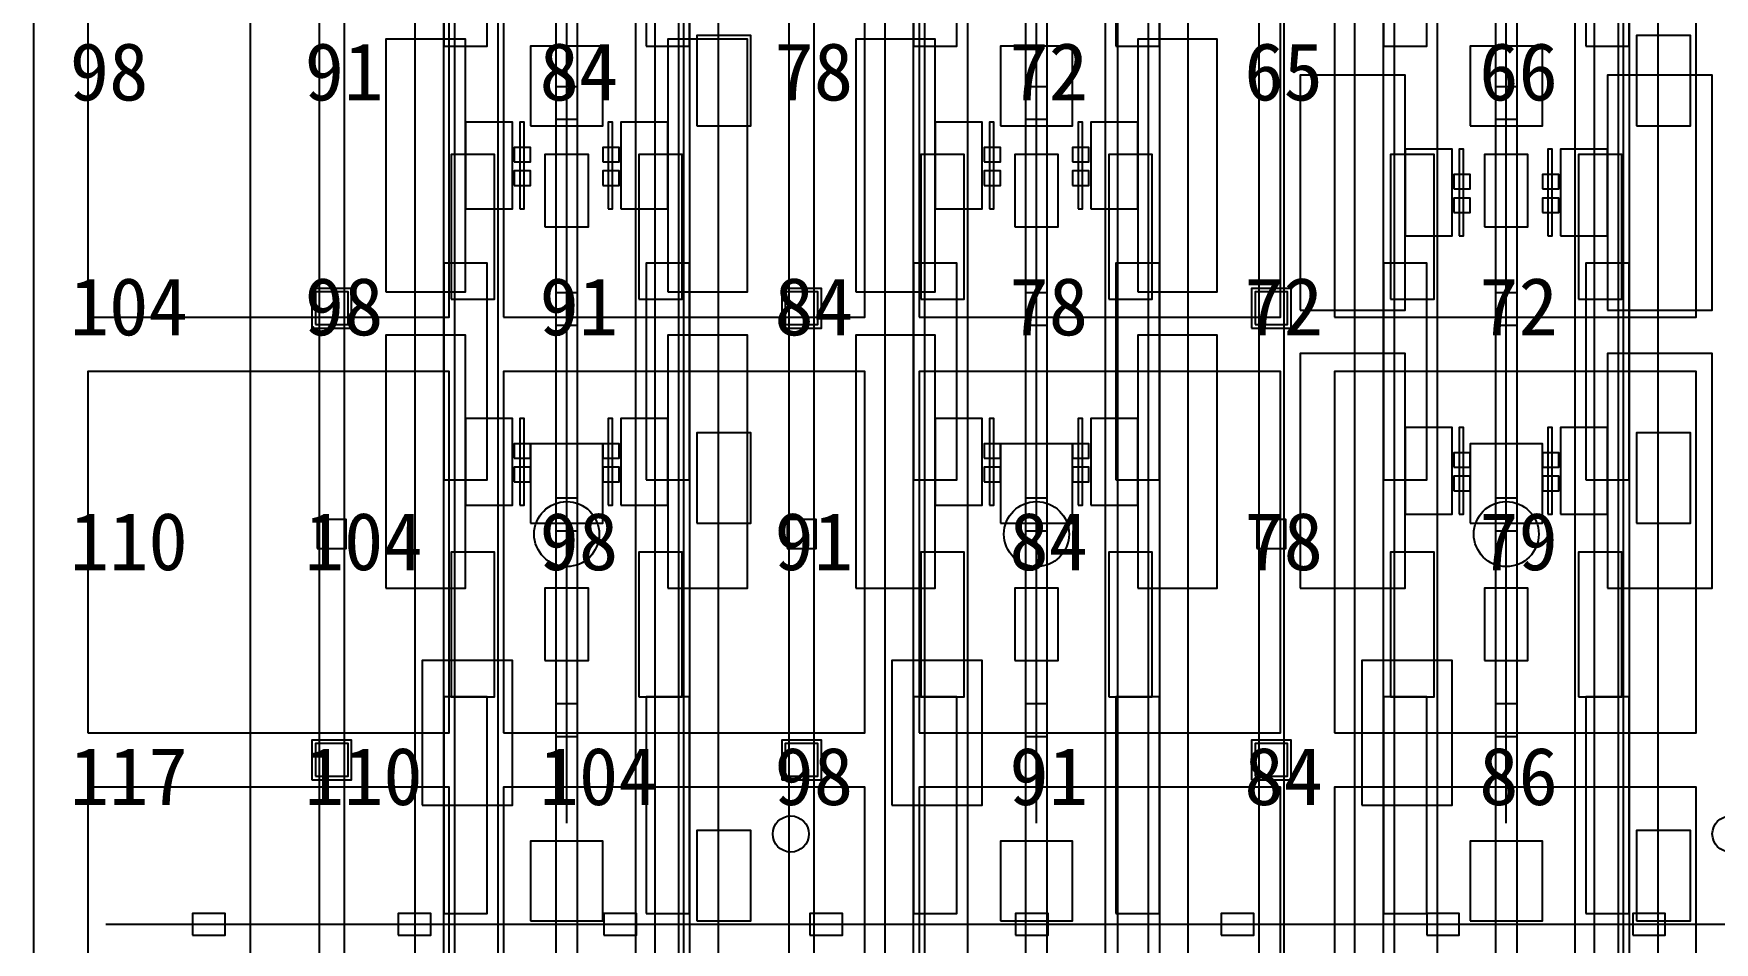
# Model space of a CAD drawing. Header units: metres. Extents: x -1640 to 1560, y -268 to 2338.
# Drawn here: x -472 to -425.49, y 2042.2 to 2067.35 of the extents above; entities that cross this region are included whole.
import ezdxf

# ---------------------------------------------------------------- set-up
doc = ezdxf.new("R2010")
doc.units = ezdxf.units.M
for name, color, linetype in [('1F_CHL', 4, 'Continuous'), ('1F_PUMP', 2, 'Continuous'), ('1F_SCR', 3, 'Continuous'), ('1F_STRUCT_COLUMN', 8, 'Continuous'), ('1F_ZONE', 3, 'Continuous'), ('2F_CSF_LATERAL_RACK_CONCEPT', 9, 'Continuous'), ('2F_RFG', 5, 'Continuous'), ('2F_STRUCT_COLUMN', 8, 'Continuous'), ('2F_VMB', 6, 'Continuous'), ('2F_ZONE', 3, 'Continuous'), ('3F_CLEANROOM_OVERHEAD_PIPE_DUCT_CONCEPT', 9, 'Continuous'), ('3F_CVD', 3, 'Continuous'), ('3F_DIFF', 4, 'Continuous'), ('3F_EHS_EGRESS_DIST_M', 2, 'Continuous'), ('3F_EHS_EXTINGUISHER_HYDRANT_CABINET_CONCEPT', 1, 'Continuous'), ('3F_EHS_GAS_DETECTOR', 6, 'Continuous'), ('3F_FOUP', 5, 'Continuous'), ('3F_OHT', 9, 'Continuous'), ('3F_OHTV', 1, 'Continuous'), ('3F_STK', 3, 'Continuous'), ('3F_STRUCT_COLUMN', 8, 'Continuous'), ('3F_TBAR', 6, 'Continuous'), ('3F_ZONE', 3, 'Continuous'), ('4F_FFU', 1, 'Continuous'), ('4F_STRUCT_PLENUM_TRUSS_CONCEPT', 9, 'Continuous'), ('4F_ZONE', 3, 'Continuous'), ('5F_CHL', 4, 'Continuous'), ('5F_PUMP', 2, 'Continuous'), ('5F_SCR', 3, 'Continuous'), ('5F_STRUCT_COLUMN', 8, 'Continuous'), ('5F_ZONE', 3, 'Continuous'), ('6F_CSF_LATERAL_RACK_CONCEPT', 9, 'Continuous'), ('6F_RFG', 5, 'Continuous'), ('6F_STRUCT_COLUMN', 8, 'Continuous'), ('6F_VMB', 6, 'Continuous'), ('6F_ZONE', 3, 'Continuous'), ('7F_CLEANROOM_OVERHEAD_PIPE_DUCT_CONCEPT', 9, 'Continuous'), ('7F_CVD', 3, 'Continuous'), ('7F_DIFF', 4, 'Continuous'), ('7F_EHS_EGRESS_DIST_M', 2, 'Continuous'), ('7F_EHS_EXTINGUISHER_HYDRANT_CABINET_CONCEPT', 1, 'Continuous'), ('7F_EHS_GAS_DETECTOR', 6, 'Continuous'), ('7F_FOUP', 5, 'Continuous'), ('7F_OHT', 9, 'Continuous'), ('7F_OHTV', 1, 'Continuous'), ('7F_STK', 3, 'Continuous'), ('7F_STRUCT_COLUMN', 8, 'Continuous'), ('7F_TBAR', 6, 'Continuous'), ('7F_ZONE', 3, 'Continuous'), ('8F_FFU', 1, 'Continuous'), ('8F_STRUCT_PLENUM_TRUSS_CONCEPT', 9, 'Continuous'), ('8F_ZONE', 3, 'Continuous'), ('EHS_TREATED_EXHAUST', 30, 'Continuous'), ('UTIL_ELEC.LV_CONCEPT', 2, 'Continuous'), ('UTIL_GAS.SPEC_CONCEPT', 3, 'Continuous'), ('UTIL_PCW.R_CONCEPT', 1, 'Continuous'), ('UTIL_PCW.S_CONCEPT', 6, 'Continuous')]:
    doc.layers.add(name, color=color, linetype=linetype)

msp = doc.modelspace()

# ---------------------------------------------------------------- linework, layer by layer
at = {"layer": '1F_CHL'}
for points in [[(-453.65, 2064.8), (-452.15, 2064.8), (-452.15, 2067.3), (-453.65, 2067.3)], [(-427.65, 2064.8), (-426.15, 2064.8), (-426.15, 2067.3), (-427.65, 2067.3)], [(-453.65, 2053.8), (-452.15, 2053.8), (-452.15, 2056.3), (-453.65, 2056.3)], [(-427.65, 2053.8), (-426.15, 2053.8), (-426.15, 2056.3), (-427.65, 2056.3)], [(-453.65, 2042.8), (-452.15, 2042.8), (-452.15, 2045.3), (-453.65, 2045.3)], [(-427.65, 2042.8), (-426.15, 2042.8), (-426.15, 2045.3), (-427.65, 2045.3)]]:
    msp.add_lwpolyline(points, close=True, dxfattribs=at)
at = {"layer": '1F_PUMP'}
for points in [[(-460.45, 2060), (-459.25, 2060), (-459.25, 2064), (-460.45, 2064)], [(-455.25, 2060), (-454.05, 2060), (-454.05, 2064), (-455.25, 2064)], [(-447.45, 2060), (-446.25, 2060), (-446.25, 2064), (-447.45, 2064)], [(-442.25, 2060), (-441.05, 2060), (-441.05, 2064), (-442.25, 2064)], [(-434.45, 2060), (-433.25, 2060), (-433.25, 2064), (-434.45, 2064)], [(-429.25, 2060), (-428.05, 2060), (-428.05, 2064), (-429.25, 2064)], [(-460.45, 2049), (-459.25, 2049), (-459.25, 2053), (-460.45, 2053)], [(-455.25, 2049), (-454.05, 2049), (-454.05, 2053), (-455.25, 2053)], [(-447.45, 2049), (-446.25, 2049), (-446.25, 2053), (-447.45, 2053)], [(-442.25, 2049), (-441.05, 2049), (-441.05, 2053), (-442.25, 2053)], [(-434.45, 2049), (-433.25, 2049), (-433.25, 2053), (-434.45, 2053)], [(-429.25, 2049), (-428.05, 2049), (-428.05, 2053), (-429.25, 2053)]]:
    msp.add_lwpolyline(points, close=True, dxfattribs=at)
at = {"layer": '1F_SCR'}
for points in [[(-458.25, 2064.8), (-456.25, 2064.8), (-456.25, 2067), (-458.25, 2067)], [(-445.25, 2064.8), (-443.25, 2064.8), (-443.25, 2067), (-445.25, 2067)], [(-432.25, 2064.8), (-430.25, 2064.8), (-430.25, 2067), (-432.25, 2067)], [(-458.25, 2053.8), (-456.25, 2053.8), (-456.25, 2056), (-458.25, 2056)], [(-445.25, 2053.8), (-443.25, 2053.8), (-443.25, 2056), (-445.25, 2056)], [(-432.25, 2053.8), (-430.25, 2053.8), (-430.25, 2056), (-432.25, 2056)], [(-458.25, 2042.8), (-456.25, 2042.8), (-456.25, 2045), (-458.25, 2045)], [(-445.25, 2042.8), (-443.25, 2042.8), (-443.25, 2045), (-445.25, 2045)], [(-432.25, 2042.8), (-430.25, 2042.8), (-430.25, 2045), (-432.25, 2045)]]:
    msp.add_lwpolyline(points, close=True, dxfattribs=at)
at = {"layer": '1F_STRUCT_COLUMN'}
for points in [[(-464.3, 2059.2), (-463.2, 2059.2), (-463.2, 2060.3), (-464.3, 2060.3)], [(-451.3, 2059.2), (-450.2, 2059.2), (-450.2, 2060.3), (-451.3, 2060.3)], [(-438.3, 2059.2), (-437.2, 2059.2), (-437.2, 2060.3), (-438.3, 2060.3)], [(-464.3, 2046.7), (-463.2, 2046.7), (-463.2, 2047.8), (-464.3, 2047.8)], [(-451.3, 2046.7), (-450.2, 2046.7), (-450.2, 2047.8), (-451.3, 2047.8)], [(-438.3, 2046.7), (-437.2, 2046.7), (-437.2, 2047.8), (-438.3, 2047.8)]]:
    msp.add_lwpolyline(points, close=True, dxfattribs=at)
at = {"layer": '1F_ZONE'}
msp.add_lwpolyline([(-472, 1966), (-247.5, 1966), (-247.5, 2117), (-472, 2117)], close=True, dxfattribs=at)
at = {"layer": '2F_CSF_LATERAL_RACK_CONCEPT'}
for points in [[(-461.45, 1970), (-460.65, 1970), (-460.65, 2113), (-461.45, 2113)], [(-453.85, 1970), (-453.05, 1970), (-453.05, 2113), (-453.85, 2113)], [(-448.45, 1970), (-447.65, 1970), (-447.65, 2113), (-448.45, 2113)], [(-440.85, 1970), (-440.05, 1970), (-440.05, 2113), (-440.85, 2113)], [(-435.45, 1970), (-434.65, 1970), (-434.65, 2113), (-435.45, 2113)], [(-427.85, 1970), (-427.05, 1970), (-427.05, 2113), (-427.85, 2113)]]:
    msp.add_lwpolyline(points, close=True, dxfattribs=at)
at = {"layer": '2F_RFG'}
for points in [[(-460.65, 2067), (-459.45, 2067), (-459.45, 2073), (-460.65, 2073)], [(-455.05, 2067), (-453.85, 2067), (-453.85, 2073), (-455.05, 2073)], [(-447.65, 2067), (-446.45, 2067), (-446.45, 2073), (-447.65, 2073)], [(-442.05, 2067), (-440.85, 2067), (-440.85, 2073), (-442.05, 2073)], [(-434.65, 2067), (-433.45, 2067), (-433.45, 2073), (-434.65, 2073)], [(-429.05, 2067), (-427.85, 2067), (-427.85, 2073), (-429.05, 2073)], [(-460.65, 2055), (-459.45, 2055), (-459.45, 2061), (-460.65, 2061)], [(-455.05, 2055), (-453.85, 2055), (-453.85, 2061), (-455.05, 2061)], [(-447.65, 2055), (-446.45, 2055), (-446.45, 2061), (-447.65, 2061)], [(-442.05, 2055), (-440.85, 2055), (-440.85, 2061), (-442.05, 2061)], [(-434.65, 2055), (-433.45, 2055), (-433.45, 2061), (-434.65, 2061)], [(-429.05, 2055), (-427.85, 2055), (-427.85, 2061), (-429.05, 2061)], [(-460.65, 2043), (-459.45, 2043), (-459.45, 2049), (-460.65, 2049)], [(-455.05, 2043), (-453.85, 2043), (-453.85, 2049), (-455.05, 2049)], [(-447.65, 2043), (-446.45, 2043), (-446.45, 2049), (-447.65, 2049)], [(-442.05, 2043), (-440.85, 2043), (-440.85, 2049), (-442.05, 2049)], [(-434.65, 2043), (-433.45, 2043), (-433.45, 2049), (-434.65, 2049)], [(-429.05, 2043), (-427.85, 2043), (-427.85, 2049), (-429.05, 2049)]]:
    msp.add_lwpolyline(points, close=True, dxfattribs=at)
at = {"layer": '2F_STRUCT_COLUMN'}
for points in [[(-464.2, 2059.3), (-463.3, 2059.3), (-463.3, 2060.2), (-464.2, 2060.2)], [(-451.2, 2059.3), (-450.3, 2059.3), (-450.3, 2060.2), (-451.2, 2060.2)], [(-438.2, 2059.3), (-437.3, 2059.3), (-437.3, 2060.2), (-438.2, 2060.2)], [(-464.2, 2046.8), (-463.3, 2046.8), (-463.3, 2047.7), (-464.2, 2047.7)], [(-451.2, 2046.8), (-450.3, 2046.8), (-450.3, 2047.7), (-451.2, 2047.7)], [(-438.2, 2046.8), (-437.3, 2046.8), (-437.3, 2047.7), (-438.2, 2047.7)]]:
    msp.add_lwpolyline(points, close=True, dxfattribs=at)
at = {"layer": '2F_VMB'}
for points in [[(-457.85, 2062), (-456.65, 2062), (-456.65, 2064), (-457.85, 2064)], [(-444.85, 2062), (-443.65, 2062), (-443.65, 2064), (-444.85, 2064)], [(-431.85, 2062), (-430.65, 2062), (-430.65, 2064), (-431.85, 2064)], [(-457.85, 2050), (-456.65, 2050), (-456.65, 2052), (-457.85, 2052)], [(-444.85, 2050), (-443.65, 2050), (-443.65, 2052), (-444.85, 2052)], [(-431.85, 2050), (-430.65, 2050), (-430.65, 2052), (-431.85, 2052)]]:
    msp.add_lwpolyline(points, close=True, dxfattribs=at)
at = {"layer": '2F_ZONE'}
msp.add_lwpolyline([(-472, 1966), (-247.5, 1966), (-247.5, 2117), (-472, 2117)], close=True, dxfattribs=at)
at = {"layer": '3F_CLEANROOM_OVERHEAD_PIPE_DUCT_CONCEPT'}
for points in [[(-460.35, 1969), (-459.15, 1969), (-459.15, 2114), (-460.35, 2114)], [(-455.35, 1969), (-454.15, 1969), (-454.15, 2114), (-455.35, 2114)], [(-447.35, 1969), (-446.15, 1969), (-446.15, 2114), (-447.35, 2114)], [(-442.35, 1969), (-441.15, 1969), (-441.15, 2114), (-442.35, 2114)], [(-434.35, 1969), (-433.15, 1969), (-433.15, 2114), (-434.35, 2114)], [(-429.35, 1969), (-428.15, 1969), (-428.15, 2114), (-429.35, 2114)]]:
    msp.add_lwpolyline(points, close=True, dxfattribs=at)
at = {"layer": '3F_CVD'}
for points in [[(-436.95, 2059.7), (-434.05, 2059.7), (-434.05, 2066.2), (-436.95, 2066.2)], [(-428.45, 2059.7), (-425.55, 2059.7), (-425.55, 2066.2), (-428.45, 2066.2)], [(-434.05, 2061.75), (-432.75, 2061.75), (-432.75, 2064.15), (-434.05, 2064.15)], [(-429.75, 2061.75), (-428.45, 2061.75), (-428.45, 2064.15), (-429.75, 2064.15)], [(-436.95, 2052), (-434.05, 2052), (-434.05, 2058.5), (-436.95, 2058.5)], [(-428.45, 2052), (-425.55, 2052), (-425.55, 2058.5), (-428.45, 2058.5)], [(-434.05, 2054.05), (-432.75, 2054.05), (-432.75, 2056.45), (-434.05, 2056.45)], [(-429.75, 2054.05), (-428.45, 2054.05), (-428.45, 2056.45), (-429.75, 2056.45)]]:
    msp.add_lwpolyline(points, close=True, dxfattribs=at)
at = {"layer": '3F_DIFF'}
for points in [[(-462.25, 2060.2), (-460.05, 2060.2), (-460.05, 2067.2), (-462.25, 2067.2)], [(-454.45, 2060.2), (-452.25, 2060.2), (-452.25, 2067.2), (-454.45, 2067.2)], [(-449.25, 2060.2), (-447.05, 2060.2), (-447.05, 2067.2), (-449.25, 2067.2)], [(-441.45, 2060.2), (-439.25, 2060.2), (-439.25, 2067.2), (-441.45, 2067.2)], [(-460.05, 2062.5), (-458.75, 2062.5), (-458.75, 2064.9), (-460.05, 2064.9)], [(-455.75, 2062.5), (-454.45, 2062.5), (-454.45, 2064.9), (-455.75, 2064.9)], [(-447.05, 2062.5), (-445.75, 2062.5), (-445.75, 2064.9), (-447.05, 2064.9)], [(-442.75, 2062.5), (-441.45, 2062.5), (-441.45, 2064.9), (-442.75, 2064.9)], [(-462.25, 2052), (-460.05, 2052), (-460.05, 2059), (-462.25, 2059)], [(-454.45, 2052), (-452.25, 2052), (-452.25, 2059), (-454.45, 2059)], [(-449.25, 2052), (-447.05, 2052), (-447.05, 2059), (-449.25, 2059)], [(-441.45, 2052), (-439.25, 2052), (-439.25, 2059), (-441.45, 2059)], [(-460.05, 2054.3), (-458.75, 2054.3), (-458.75, 2056.7), (-460.05, 2056.7)], [(-455.75, 2054.3), (-454.45, 2054.3), (-454.45, 2056.7), (-455.75, 2056.7)], [(-447.05, 2054.3), (-445.75, 2054.3), (-445.75, 2056.7), (-447.05, 2056.7)], [(-442.75, 2054.3), (-441.45, 2054.3), (-441.45, 2056.7), (-442.75, 2056.7)]]:
    msp.add_lwpolyline(points, close=True, dxfattribs=at)
at = {"layer": '3F_EHS_EXTINGUISHER_HYDRANT_CABINET_CONCEPT'}
for centre in [(-451.05, 2045.2), (-425.05, 2045.2)]:
    msp.add_circle(centre, 0.5, dxfattribs=at)
at = {"layer": '3F_EHS_GAS_DETECTOR'}
for centre in [(-457.25, 2053.5), (-444.25, 2053.5), (-431.25, 2053.5)]:
    msp.add_circle(centre, 0.9, dxfattribs=at)
at = {"layer": '3F_FOUP'}
for points in [[(-458.7, 2063.8), (-458.25, 2063.8), (-458.25, 2064.2), (-458.7, 2064.2)], [(-456.25, 2063.8), (-455.8, 2063.8), (-455.8, 2064.2), (-456.25, 2064.2)], [(-445.7, 2063.8), (-445.25, 2063.8), (-445.25, 2064.2), (-445.7, 2064.2)], [(-443.25, 2063.8), (-442.8, 2063.8), (-442.8, 2064.2), (-443.25, 2064.2)], [(-458.7, 2063.15), (-458.25, 2063.15), (-458.25, 2063.55), (-458.7, 2063.55)], [(-456.25, 2063.15), (-455.8, 2063.15), (-455.8, 2063.55), (-456.25, 2063.55)], [(-445.7, 2063.15), (-445.25, 2063.15), (-445.25, 2063.55), (-445.7, 2063.55)], [(-443.25, 2063.15), (-442.8, 2063.15), (-442.8, 2063.55), (-443.25, 2063.55)], [(-432.7, 2063.05), (-432.25, 2063.05), (-432.25, 2063.45), (-432.7, 2063.45)], [(-430.25, 2063.05), (-429.8, 2063.05), (-429.8, 2063.45), (-430.25, 2063.45)], [(-432.7, 2062.4), (-432.25, 2062.4), (-432.25, 2062.8), (-432.7, 2062.8)], [(-430.25, 2062.4), (-429.8, 2062.4), (-429.8, 2062.8), (-430.25, 2062.8)], [(-458.7, 2055.6), (-458.25, 2055.6), (-458.25, 2056), (-458.7, 2056)], [(-456.25, 2055.6), (-455.8, 2055.6), (-455.8, 2056), (-456.25, 2056)], [(-445.7, 2055.6), (-445.25, 2055.6), (-445.25, 2056), (-445.7, 2056)], [(-443.25, 2055.6), (-442.8, 2055.6), (-442.8, 2056), (-443.25, 2056)], [(-432.7, 2055.35), (-432.25, 2055.35), (-432.25, 2055.75), (-432.7, 2055.75)], [(-430.25, 2055.35), (-429.8, 2055.35), (-429.8, 2055.75), (-430.25, 2055.75)], [(-458.7, 2054.95), (-458.25, 2054.95), (-458.25, 2055.35), (-458.7, 2055.35)], [(-456.25, 2054.95), (-455.8, 2054.95), (-455.8, 2055.35), (-456.25, 2055.35)], [(-445.7, 2054.95), (-445.25, 2054.95), (-445.25, 2055.35), (-445.7, 2055.35)], [(-443.25, 2054.95), (-442.8, 2054.95), (-442.8, 2055.35), (-443.25, 2055.35)], [(-432.7, 2054.7), (-432.25, 2054.7), (-432.25, 2055.1), (-432.7, 2055.1)], [(-430.25, 2054.7), (-429.8, 2054.7), (-429.8, 2055.1), (-430.25, 2055.1)]]:
    msp.add_lwpolyline(points, close=True, dxfattribs=at)
at = {"layer": '3F_OHT'}
for p, q in [((-457.25, 2045.5), (-457.25, 2114)), ((-444.25, 2045.5), (-444.25, 2114)), ((-431.25, 2045.5), (-431.25, 2114)), ((-470, 2042.7), (-249.5, 2042.7))]:
    msp.add_line(p, q, dxfattribs=at)
at = {"layer": '3F_OHTV'}
for points in [[(-457.55, 2064.98), (-456.95, 2064.98), (-456.95, 2065.88), (-457.55, 2065.88)], [(-444.55, 2064.98), (-443.95, 2064.98), (-443.95, 2065.88), (-444.55, 2065.88)], [(-431.55, 2064.98), (-430.95, 2064.98), (-430.95, 2065.88), (-431.55, 2065.88)], [(-457.55, 2059.28), (-456.95, 2059.28), (-456.95, 2060.18), (-457.55, 2060.18)], [(-444.55, 2059.28), (-443.95, 2059.28), (-443.95, 2060.18), (-444.55, 2060.18)], [(-431.55, 2059.28), (-430.95, 2059.28), (-430.95, 2060.18), (-431.55, 2060.18)], [(-457.55, 2053.59), (-456.95, 2053.59), (-456.95, 2054.49), (-457.55, 2054.49)], [(-444.55, 2053.59), (-443.95, 2053.59), (-443.95, 2054.49), (-444.55, 2054.49)], [(-431.55, 2053.59), (-430.95, 2053.59), (-430.95, 2054.49), (-431.55, 2054.49)], [(-457.55, 2047.9), (-456.95, 2047.9), (-456.95, 2048.8), (-457.55, 2048.8)], [(-444.55, 2047.9), (-443.95, 2047.9), (-443.95, 2048.8), (-444.55, 2048.8)], [(-431.55, 2047.9), (-430.95, 2047.9), (-430.95, 2048.8), (-431.55, 2048.8)], [(-467.6, 2042.4), (-466.7, 2042.4), (-466.7, 2043), (-467.6, 2043)], [(-461.91, 2042.4), (-461.01, 2042.4), (-461.01, 2043), (-461.91, 2043)], [(-456.22, 2042.4), (-455.32, 2042.4), (-455.32, 2043), (-456.22, 2043)], [(-450.52, 2042.4), (-449.62, 2042.4), (-449.62, 2043), (-450.52, 2043)], [(-444.83, 2042.4), (-443.93, 2042.4), (-443.93, 2043), (-444.83, 2043)], [(-439.14, 2042.4), (-438.24, 2042.4), (-438.24, 2043), (-439.14, 2043)], [(-433.45, 2042.4), (-432.55, 2042.4), (-432.55, 2043), (-433.45, 2043)], [(-427.75, 2042.4), (-426.85, 2042.4), (-426.85, 2043), (-427.75, 2043)]]:
    msp.add_lwpolyline(points, close=True, dxfattribs=at)
at = {"layer": '3F_STK'}
for points in [[(-461.25, 2046), (-458.75, 2046), (-458.75, 2050), (-461.25, 2050)], [(-448.25, 2046), (-445.75, 2046), (-445.75, 2050), (-448.25, 2050)], [(-435.25, 2046), (-432.75, 2046), (-432.75, 2050), (-435.25, 2050)]]:
    msp.add_lwpolyline(points, close=True, dxfattribs=at)
at = {"layer": '3F_STRUCT_COLUMN'}
for points in [[(-464.15, 2053.1), (-463.35, 2053.1), (-463.35, 2053.9), (-464.15, 2053.9)], [(-451.15, 2053.1), (-450.35, 2053.1), (-450.35, 2053.9), (-451.15, 2053.9)], [(-438.15, 2053.1), (-437.35, 2053.1), (-437.35, 2053.9), (-438.15, 2053.9)]]:
    msp.add_lwpolyline(points, close=True, dxfattribs=at)
at = {"layer": '3F_TBAR'}
for points in [[(-458.55, 2062.5), (-458.43, 2062.5), (-458.43, 2064.9), (-458.55, 2064.9)], [(-456.1, 2062.5), (-455.98, 2062.5), (-455.98, 2064.9), (-456.1, 2064.9)], [(-445.55, 2062.5), (-445.43, 2062.5), (-445.43, 2064.9), (-445.55, 2064.9)], [(-443.1, 2062.5), (-442.98, 2062.5), (-442.98, 2064.9), (-443.1, 2064.9)], [(-432.55, 2061.75), (-432.43, 2061.75), (-432.43, 2064.15), (-432.55, 2064.15)], [(-430.1, 2061.75), (-429.98, 2061.75), (-429.98, 2064.15), (-430.1, 2064.15)], [(-458.55, 2054.3), (-458.43, 2054.3), (-458.43, 2056.7), (-458.55, 2056.7)], [(-456.1, 2054.3), (-455.98, 2054.3), (-455.98, 2056.7), (-456.1, 2056.7)], [(-445.55, 2054.3), (-445.43, 2054.3), (-445.43, 2056.7), (-445.55, 2056.7)], [(-443.1, 2054.3), (-442.98, 2054.3), (-442.98, 2056.7), (-443.1, 2056.7)], [(-432.55, 2054.05), (-432.43, 2054.05), (-432.43, 2056.45), (-432.55, 2056.45)], [(-430.1, 2054.05), (-429.98, 2054.05), (-429.98, 2056.45), (-430.1, 2056.45)]]:
    msp.add_lwpolyline(points, close=True, dxfattribs=at)
at = {"layer": '3F_ZONE'}
msp.add_lwpolyline([(-472, 1966), (-247.5, 1966), (-247.5, 2117), (-472, 2117)], close=True, dxfattribs=at)
at = {"layer": '4F_FFU'}
for points in [[(-470.5, 2059.5), (-460.5, 2059.5), (-460.5, 2069.5), (-470.5, 2069.5)], [(-459, 2059.5), (-449, 2059.5), (-449, 2069.5), (-459, 2069.5)], [(-447.5, 2059.5), (-437.5, 2059.5), (-437.5, 2069.5), (-447.5, 2069.5)], [(-436, 2059.5), (-426, 2059.5), (-426, 2069.5), (-436, 2069.5)], [(-470.5, 2048), (-460.5, 2048), (-460.5, 2058), (-470.5, 2058)], [(-459, 2048), (-449, 2048), (-449, 2058), (-459, 2058)], [(-447.5, 2048), (-437.5, 2048), (-437.5, 2058), (-447.5, 2058)], [(-436, 2048), (-426, 2048), (-426, 2058), (-436, 2058)], [(-470.5, 2036.5), (-460.5, 2036.5), (-460.5, 2046.5), (-470.5, 2046.5)], [(-459, 2036.5), (-449, 2036.5), (-449, 2046.5), (-459, 2046.5)], [(-447.5, 2036.5), (-437.5, 2036.5), (-437.5, 2046.5), (-447.5, 2046.5)], [(-436, 2036.5), (-426, 2036.5), (-426, 2046.5), (-436, 2046.5)]]:
    msp.add_lwpolyline(points, close=True, dxfattribs=at)
at = {"layer": '4F_STRUCT_PLENUM_TRUSS_CONCEPT'}
for points in [[(-464.1, 1966), (-463.4, 1966), (-463.4, 2117), (-464.1, 2117)], [(-451.1, 1966), (-450.4, 1966), (-450.4, 2117), (-451.1, 2117)], [(-438.1, 1966), (-437.4, 1966), (-437.4, 2117), (-438.1, 2117)]]:
    msp.add_lwpolyline(points, close=True, dxfattribs=at)
at = {"layer": '4F_ZONE'}
msp.add_lwpolyline([(-472, 1966), (-247.5, 1966), (-247.5, 2117), (-472, 2117)], close=True, dxfattribs=at)
at = {"layer": '5F_CHL'}
for points in [[(-453.65, 2064.8), (-452.15, 2064.8), (-452.15, 2067.3), (-453.65, 2067.3)], [(-427.65, 2064.8), (-426.15, 2064.8), (-426.15, 2067.3), (-427.65, 2067.3)], [(-453.65, 2053.8), (-452.15, 2053.8), (-452.15, 2056.3), (-453.65, 2056.3)], [(-427.65, 2053.8), (-426.15, 2053.8), (-426.15, 2056.3), (-427.65, 2056.3)], [(-453.65, 2042.8), (-452.15, 2042.8), (-452.15, 2045.3), (-453.65, 2045.3)], [(-427.65, 2042.8), (-426.15, 2042.8), (-426.15, 2045.3), (-427.65, 2045.3)]]:
    msp.add_lwpolyline(points, close=True, dxfattribs=at)
at = {"layer": '5F_PUMP'}
for points in [[(-460.45, 2060), (-459.25, 2060), (-459.25, 2064), (-460.45, 2064)], [(-455.25, 2060), (-454.05, 2060), (-454.05, 2064), (-455.25, 2064)], [(-447.45, 2060), (-446.25, 2060), (-446.25, 2064), (-447.45, 2064)], [(-442.25, 2060), (-441.05, 2060), (-441.05, 2064), (-442.25, 2064)], [(-434.45, 2060), (-433.25, 2060), (-433.25, 2064), (-434.45, 2064)], [(-429.25, 2060), (-428.05, 2060), (-428.05, 2064), (-429.25, 2064)], [(-460.45, 2049), (-459.25, 2049), (-459.25, 2053), (-460.45, 2053)], [(-455.25, 2049), (-454.05, 2049), (-454.05, 2053), (-455.25, 2053)], [(-447.45, 2049), (-446.25, 2049), (-446.25, 2053), (-447.45, 2053)], [(-442.25, 2049), (-441.05, 2049), (-441.05, 2053), (-442.25, 2053)], [(-434.45, 2049), (-433.25, 2049), (-433.25, 2053), (-434.45, 2053)], [(-429.25, 2049), (-428.05, 2049), (-428.05, 2053), (-429.25, 2053)]]:
    msp.add_lwpolyline(points, close=True, dxfattribs=at)
at = {"layer": '5F_SCR'}
for points in [[(-458.25, 2064.8), (-456.25, 2064.8), (-456.25, 2067), (-458.25, 2067)], [(-445.25, 2064.8), (-443.25, 2064.8), (-443.25, 2067), (-445.25, 2067)], [(-432.25, 2064.8), (-430.25, 2064.8), (-430.25, 2067), (-432.25, 2067)], [(-458.25, 2053.8), (-456.25, 2053.8), (-456.25, 2056), (-458.25, 2056)], [(-445.25, 2053.8), (-443.25, 2053.8), (-443.25, 2056), (-445.25, 2056)], [(-432.25, 2053.8), (-430.25, 2053.8), (-430.25, 2056), (-432.25, 2056)], [(-458.25, 2042.8), (-456.25, 2042.8), (-456.25, 2045), (-458.25, 2045)], [(-445.25, 2042.8), (-443.25, 2042.8), (-443.25, 2045), (-445.25, 2045)], [(-432.25, 2042.8), (-430.25, 2042.8), (-430.25, 2045), (-432.25, 2045)]]:
    msp.add_lwpolyline(points, close=True, dxfattribs=at)
at = {"layer": '5F_STRUCT_COLUMN'}
for points in [[(-464.3, 2059.2), (-463.2, 2059.2), (-463.2, 2060.3), (-464.3, 2060.3)], [(-451.3, 2059.2), (-450.2, 2059.2), (-450.2, 2060.3), (-451.3, 2060.3)], [(-438.3, 2059.2), (-437.2, 2059.2), (-437.2, 2060.3), (-438.3, 2060.3)], [(-464.3, 2046.7), (-463.2, 2046.7), (-463.2, 2047.8), (-464.3, 2047.8)], [(-451.3, 2046.7), (-450.2, 2046.7), (-450.2, 2047.8), (-451.3, 2047.8)], [(-438.3, 2046.7), (-437.2, 2046.7), (-437.2, 2047.8), (-438.3, 2047.8)]]:
    msp.add_lwpolyline(points, close=True, dxfattribs=at)
at = {"layer": '5F_ZONE'}
msp.add_lwpolyline([(-472, 1966), (-247.5, 1966), (-247.5, 2117), (-472, 2117)], close=True, dxfattribs=at)
at = {"layer": '6F_CSF_LATERAL_RACK_CONCEPT'}
for points in [[(-461.45, 1970), (-460.65, 1970), (-460.65, 2113), (-461.45, 2113)], [(-453.85, 1970), (-453.05, 1970), (-453.05, 2113), (-453.85, 2113)], [(-448.45, 1970), (-447.65, 1970), (-447.65, 2113), (-448.45, 2113)], [(-440.85, 1970), (-440.05, 1970), (-440.05, 2113), (-440.85, 2113)], [(-435.45, 1970), (-434.65, 1970), (-434.65, 2113), (-435.45, 2113)], [(-427.85, 1970), (-427.05, 1970), (-427.05, 2113), (-427.85, 2113)]]:
    msp.add_lwpolyline(points, close=True, dxfattribs=at)
at = {"layer": '6F_RFG'}
for points in [[(-460.65, 2067), (-459.45, 2067), (-459.45, 2073), (-460.65, 2073)], [(-455.05, 2067), (-453.85, 2067), (-453.85, 2073), (-455.05, 2073)], [(-447.65, 2067), (-446.45, 2067), (-446.45, 2073), (-447.65, 2073)], [(-442.05, 2067), (-440.85, 2067), (-440.85, 2073), (-442.05, 2073)], [(-434.65, 2067), (-433.45, 2067), (-433.45, 2073), (-434.65, 2073)], [(-429.05, 2067), (-427.85, 2067), (-427.85, 2073), (-429.05, 2073)], [(-460.65, 2055), (-459.45, 2055), (-459.45, 2061), (-460.65, 2061)], [(-455.05, 2055), (-453.85, 2055), (-453.85, 2061), (-455.05, 2061)], [(-447.65, 2055), (-446.45, 2055), (-446.45, 2061), (-447.65, 2061)], [(-442.05, 2055), (-440.85, 2055), (-440.85, 2061), (-442.05, 2061)], [(-434.65, 2055), (-433.45, 2055), (-433.45, 2061), (-434.65, 2061)], [(-429.05, 2055), (-427.85, 2055), (-427.85, 2061), (-429.05, 2061)], [(-460.65, 2043), (-459.45, 2043), (-459.45, 2049), (-460.65, 2049)], [(-455.05, 2043), (-453.85, 2043), (-453.85, 2049), (-455.05, 2049)], [(-447.65, 2043), (-446.45, 2043), (-446.45, 2049), (-447.65, 2049)], [(-442.05, 2043), (-440.85, 2043), (-440.85, 2049), (-442.05, 2049)], [(-434.65, 2043), (-433.45, 2043), (-433.45, 2049), (-434.65, 2049)], [(-429.05, 2043), (-427.85, 2043), (-427.85, 2049), (-429.05, 2049)]]:
    msp.add_lwpolyline(points, close=True, dxfattribs=at)
at = {"layer": '6F_STRUCT_COLUMN'}
for points in [[(-464.2, 2059.3), (-463.3, 2059.3), (-463.3, 2060.2), (-464.2, 2060.2)], [(-451.2, 2059.3), (-450.3, 2059.3), (-450.3, 2060.2), (-451.2, 2060.2)], [(-438.2, 2059.3), (-437.3, 2059.3), (-437.3, 2060.2), (-438.2, 2060.2)], [(-464.2, 2046.8), (-463.3, 2046.8), (-463.3, 2047.7), (-464.2, 2047.7)], [(-451.2, 2046.8), (-450.3, 2046.8), (-450.3, 2047.7), (-451.2, 2047.7)], [(-438.2, 2046.8), (-437.3, 2046.8), (-437.3, 2047.7), (-438.2, 2047.7)]]:
    msp.add_lwpolyline(points, close=True, dxfattribs=at)
at = {"layer": '6F_VMB'}
for points in [[(-457.85, 2062), (-456.65, 2062), (-456.65, 2064), (-457.85, 2064)], [(-444.85, 2062), (-443.65, 2062), (-443.65, 2064), (-444.85, 2064)], [(-431.85, 2062), (-430.65, 2062), (-430.65, 2064), (-431.85, 2064)], [(-457.85, 2050), (-456.65, 2050), (-456.65, 2052), (-457.85, 2052)], [(-444.85, 2050), (-443.65, 2050), (-443.65, 2052), (-444.85, 2052)], [(-431.85, 2050), (-430.65, 2050), (-430.65, 2052), (-431.85, 2052)]]:
    msp.add_lwpolyline(points, close=True, dxfattribs=at)
at = {"layer": '6F_ZONE'}
msp.add_lwpolyline([(-472, 1966), (-247.5, 1966), (-247.5, 2117), (-472, 2117)], close=True, dxfattribs=at)
at = {"layer": '7F_CLEANROOM_OVERHEAD_PIPE_DUCT_CONCEPT'}
for points in [[(-460.35, 1969), (-459.15, 1969), (-459.15, 2114), (-460.35, 2114)], [(-455.35, 1969), (-454.15, 1969), (-454.15, 2114), (-455.35, 2114)], [(-447.35, 1969), (-446.15, 1969), (-446.15, 2114), (-447.35, 2114)], [(-442.35, 1969), (-441.15, 1969), (-441.15, 2114), (-442.35, 2114)], [(-434.35, 1969), (-433.15, 1969), (-433.15, 2114), (-434.35, 2114)], [(-429.35, 1969), (-428.15, 1969), (-428.15, 2114), (-429.35, 2114)]]:
    msp.add_lwpolyline(points, close=True, dxfattribs=at)
at = {"layer": '7F_CVD'}
for points in [[(-436.95, 2059.7), (-434.05, 2059.7), (-434.05, 2066.2), (-436.95, 2066.2)], [(-428.45, 2059.7), (-425.55, 2059.7), (-425.55, 2066.2), (-428.45, 2066.2)], [(-434.05, 2061.75), (-432.75, 2061.75), (-432.75, 2064.15), (-434.05, 2064.15)], [(-429.75, 2061.75), (-428.45, 2061.75), (-428.45, 2064.15), (-429.75, 2064.15)], [(-436.95, 2052), (-434.05, 2052), (-434.05, 2058.5), (-436.95, 2058.5)], [(-428.45, 2052), (-425.55, 2052), (-425.55, 2058.5), (-428.45, 2058.5)], [(-434.05, 2054.05), (-432.75, 2054.05), (-432.75, 2056.45), (-434.05, 2056.45)], [(-429.75, 2054.05), (-428.45, 2054.05), (-428.45, 2056.45), (-429.75, 2056.45)]]:
    msp.add_lwpolyline(points, close=True, dxfattribs=at)
at = {"layer": '7F_DIFF'}
for points in [[(-462.25, 2060.2), (-460.05, 2060.2), (-460.05, 2067.2), (-462.25, 2067.2)], [(-454.45, 2060.2), (-452.25, 2060.2), (-452.25, 2067.2), (-454.45, 2067.2)], [(-449.25, 2060.2), (-447.05, 2060.2), (-447.05, 2067.2), (-449.25, 2067.2)], [(-441.45, 2060.2), (-439.25, 2060.2), (-439.25, 2067.2), (-441.45, 2067.2)], [(-460.05, 2062.5), (-458.75, 2062.5), (-458.75, 2064.9), (-460.05, 2064.9)], [(-455.75, 2062.5), (-454.45, 2062.5), (-454.45, 2064.9), (-455.75, 2064.9)], [(-447.05, 2062.5), (-445.75, 2062.5), (-445.75, 2064.9), (-447.05, 2064.9)], [(-442.75, 2062.5), (-441.45, 2062.5), (-441.45, 2064.9), (-442.75, 2064.9)], [(-462.25, 2052), (-460.05, 2052), (-460.05, 2059), (-462.25, 2059)], [(-454.45, 2052), (-452.25, 2052), (-452.25, 2059), (-454.45, 2059)], [(-449.25, 2052), (-447.05, 2052), (-447.05, 2059), (-449.25, 2059)], [(-441.45, 2052), (-439.25, 2052), (-439.25, 2059), (-441.45, 2059)], [(-460.05, 2054.3), (-458.75, 2054.3), (-458.75, 2056.7), (-460.05, 2056.7)], [(-455.75, 2054.3), (-454.45, 2054.3), (-454.45, 2056.7), (-455.75, 2056.7)], [(-447.05, 2054.3), (-445.75, 2054.3), (-445.75, 2056.7), (-447.05, 2056.7)], [(-442.75, 2054.3), (-441.45, 2054.3), (-441.45, 2056.7), (-442.75, 2056.7)]]:
    msp.add_lwpolyline(points, close=True, dxfattribs=at)
at = {"layer": '7F_EHS_EXTINGUISHER_HYDRANT_CABINET_CONCEPT'}
for centre in [(-451.05, 2045.2), (-425.05, 2045.2)]:
    msp.add_circle(centre, 0.5, dxfattribs=at)
at = {"layer": '7F_EHS_GAS_DETECTOR'}
for centre in [(-457.25, 2053.5), (-444.25, 2053.5), (-431.25, 2053.5)]:
    msp.add_circle(centre, 0.9, dxfattribs=at)
at = {"layer": '7F_FOUP'}
for points in [[(-458.7, 2063.8), (-458.25, 2063.8), (-458.25, 2064.2), (-458.7, 2064.2)], [(-456.25, 2063.8), (-455.8, 2063.8), (-455.8, 2064.2), (-456.25, 2064.2)], [(-445.7, 2063.8), (-445.25, 2063.8), (-445.25, 2064.2), (-445.7, 2064.2)], [(-443.25, 2063.8), (-442.8, 2063.8), (-442.8, 2064.2), (-443.25, 2064.2)], [(-458.7, 2063.15), (-458.25, 2063.15), (-458.25, 2063.55), (-458.7, 2063.55)], [(-456.25, 2063.15), (-455.8, 2063.15), (-455.8, 2063.55), (-456.25, 2063.55)], [(-445.7, 2063.15), (-445.25, 2063.15), (-445.25, 2063.55), (-445.7, 2063.55)], [(-443.25, 2063.15), (-442.8, 2063.15), (-442.8, 2063.55), (-443.25, 2063.55)], [(-432.7, 2063.05), (-432.25, 2063.05), (-432.25, 2063.45), (-432.7, 2063.45)], [(-430.25, 2063.05), (-429.8, 2063.05), (-429.8, 2063.45), (-430.25, 2063.45)], [(-432.7, 2062.4), (-432.25, 2062.4), (-432.25, 2062.8), (-432.7, 2062.8)], [(-430.25, 2062.4), (-429.8, 2062.4), (-429.8, 2062.8), (-430.25, 2062.8)], [(-458.7, 2055.6), (-458.25, 2055.6), (-458.25, 2056), (-458.7, 2056)], [(-456.25, 2055.6), (-455.8, 2055.6), (-455.8, 2056), (-456.25, 2056)], [(-445.7, 2055.6), (-445.25, 2055.6), (-445.25, 2056), (-445.7, 2056)], [(-443.25, 2055.6), (-442.8, 2055.6), (-442.8, 2056), (-443.25, 2056)], [(-432.7, 2055.35), (-432.25, 2055.35), (-432.25, 2055.75), (-432.7, 2055.75)], [(-430.25, 2055.35), (-429.8, 2055.35), (-429.8, 2055.75), (-430.25, 2055.75)], [(-458.7, 2054.95), (-458.25, 2054.95), (-458.25, 2055.35), (-458.7, 2055.35)], [(-456.25, 2054.95), (-455.8, 2054.95), (-455.8, 2055.35), (-456.25, 2055.35)], [(-445.7, 2054.95), (-445.25, 2054.95), (-445.25, 2055.35), (-445.7, 2055.35)], [(-443.25, 2054.95), (-442.8, 2054.95), (-442.8, 2055.35), (-443.25, 2055.35)], [(-432.7, 2054.7), (-432.25, 2054.7), (-432.25, 2055.1), (-432.7, 2055.1)], [(-430.25, 2054.7), (-429.8, 2054.7), (-429.8, 2055.1), (-430.25, 2055.1)]]:
    msp.add_lwpolyline(points, close=True, dxfattribs=at)
at = {"layer": '7F_OHT'}
for p, q in [((-457.25, 2045.5), (-457.25, 2114)), ((-444.25, 2045.5), (-444.25, 2114)), ((-431.25, 2045.5), (-431.25, 2114)), ((-470, 2042.7), (-249.5, 2042.7))]:
    msp.add_line(p, q, dxfattribs=at)
at = {"layer": '7F_OHTV'}
for points in [[(-457.55, 2064.98), (-456.95, 2064.98), (-456.95, 2065.88), (-457.55, 2065.88)], [(-444.55, 2064.98), (-443.95, 2064.98), (-443.95, 2065.88), (-444.55, 2065.88)], [(-431.55, 2064.98), (-430.95, 2064.98), (-430.95, 2065.88), (-431.55, 2065.88)], [(-457.55, 2059.28), (-456.95, 2059.28), (-456.95, 2060.18), (-457.55, 2060.18)], [(-444.55, 2059.28), (-443.95, 2059.28), (-443.95, 2060.18), (-444.55, 2060.18)], [(-431.55, 2059.28), (-430.95, 2059.28), (-430.95, 2060.18), (-431.55, 2060.18)], [(-457.55, 2053.59), (-456.95, 2053.59), (-456.95, 2054.49), (-457.55, 2054.49)], [(-444.55, 2053.59), (-443.95, 2053.59), (-443.95, 2054.49), (-444.55, 2054.49)], [(-431.55, 2053.59), (-430.95, 2053.59), (-430.95, 2054.49), (-431.55, 2054.49)], [(-457.55, 2047.9), (-456.95, 2047.9), (-456.95, 2048.8), (-457.55, 2048.8)], [(-444.55, 2047.9), (-443.95, 2047.9), (-443.95, 2048.8), (-444.55, 2048.8)], [(-431.55, 2047.9), (-430.95, 2047.9), (-430.95, 2048.8), (-431.55, 2048.8)], [(-467.6, 2042.4), (-466.7, 2042.4), (-466.7, 2043), (-467.6, 2043)], [(-461.91, 2042.4), (-461.01, 2042.4), (-461.01, 2043), (-461.91, 2043)], [(-456.22, 2042.4), (-455.32, 2042.4), (-455.32, 2043), (-456.22, 2043)], [(-450.52, 2042.4), (-449.62, 2042.4), (-449.62, 2043), (-450.52, 2043)], [(-444.83, 2042.4), (-443.93, 2042.4), (-443.93, 2043), (-444.83, 2043)], [(-439.14, 2042.4), (-438.24, 2042.4), (-438.24, 2043), (-439.14, 2043)], [(-433.45, 2042.4), (-432.55, 2042.4), (-432.55, 2043), (-433.45, 2043)], [(-427.75, 2042.4), (-426.85, 2042.4), (-426.85, 2043), (-427.75, 2043)]]:
    msp.add_lwpolyline(points, close=True, dxfattribs=at)
at = {"layer": '7F_STK'}
for points in [[(-461.25, 2046), (-458.75, 2046), (-458.75, 2050), (-461.25, 2050)], [(-448.25, 2046), (-445.75, 2046), (-445.75, 2050), (-448.25, 2050)], [(-435.25, 2046), (-432.75, 2046), (-432.75, 2050), (-435.25, 2050)]]:
    msp.add_lwpolyline(points, close=True, dxfattribs=at)
at = {"layer": '7F_STRUCT_COLUMN'}
for points in [[(-464.15, 2053.1), (-463.35, 2053.1), (-463.35, 2053.9), (-464.15, 2053.9)], [(-451.15, 2053.1), (-450.35, 2053.1), (-450.35, 2053.9), (-451.15, 2053.9)], [(-438.15, 2053.1), (-437.35, 2053.1), (-437.35, 2053.9), (-438.15, 2053.9)]]:
    msp.add_lwpolyline(points, close=True, dxfattribs=at)
at = {"layer": '7F_TBAR'}
for points in [[(-458.55, 2062.5), (-458.43, 2062.5), (-458.43, 2064.9), (-458.55, 2064.9)], [(-456.1, 2062.5), (-455.98, 2062.5), (-455.98, 2064.9), (-456.1, 2064.9)], [(-445.55, 2062.5), (-445.43, 2062.5), (-445.43, 2064.9), (-445.55, 2064.9)], [(-443.1, 2062.5), (-442.98, 2062.5), (-442.98, 2064.9), (-443.1, 2064.9)], [(-432.55, 2061.75), (-432.43, 2061.75), (-432.43, 2064.15), (-432.55, 2064.15)], [(-430.1, 2061.75), (-429.98, 2061.75), (-429.98, 2064.15), (-430.1, 2064.15)], [(-458.55, 2054.3), (-458.43, 2054.3), (-458.43, 2056.7), (-458.55, 2056.7)], [(-456.1, 2054.3), (-455.98, 2054.3), (-455.98, 2056.7), (-456.1, 2056.7)], [(-445.55, 2054.3), (-445.43, 2054.3), (-445.43, 2056.7), (-445.55, 2056.7)], [(-443.1, 2054.3), (-442.98, 2054.3), (-442.98, 2056.7), (-443.1, 2056.7)], [(-432.55, 2054.05), (-432.43, 2054.05), (-432.43, 2056.45), (-432.55, 2056.45)], [(-430.1, 2054.05), (-429.98, 2054.05), (-429.98, 2056.45), (-430.1, 2056.45)]]:
    msp.add_lwpolyline(points, close=True, dxfattribs=at)
at = {"layer": '7F_ZONE'}
msp.add_lwpolyline([(-472, 1966), (-247.5, 1966), (-247.5, 2117), (-472, 2117)], close=True, dxfattribs=at)
at = {"layer": '8F_FFU'}
for points in [[(-470.5, 2059.5), (-460.5, 2059.5), (-460.5, 2069.5), (-470.5, 2069.5)], [(-459, 2059.5), (-449, 2059.5), (-449, 2069.5), (-459, 2069.5)], [(-447.5, 2059.5), (-437.5, 2059.5), (-437.5, 2069.5), (-447.5, 2069.5)], [(-436, 2059.5), (-426, 2059.5), (-426, 2069.5), (-436, 2069.5)], [(-470.5, 2048), (-460.5, 2048), (-460.5, 2058), (-470.5, 2058)], [(-459, 2048), (-449, 2048), (-449, 2058), (-459, 2058)], [(-447.5, 2048), (-437.5, 2048), (-437.5, 2058), (-447.5, 2058)], [(-436, 2048), (-426, 2048), (-426, 2058), (-436, 2058)], [(-470.5, 2036.5), (-460.5, 2036.5), (-460.5, 2046.5), (-470.5, 2046.5)], [(-459, 2036.5), (-449, 2036.5), (-449, 2046.5), (-459, 2046.5)], [(-447.5, 2036.5), (-437.5, 2036.5), (-437.5, 2046.5), (-447.5, 2046.5)], [(-436, 2036.5), (-426, 2036.5), (-426, 2046.5), (-436, 2046.5)]]:
    msp.add_lwpolyline(points, close=True, dxfattribs=at)
at = {"layer": '8F_STRUCT_PLENUM_TRUSS_CONCEPT'}
for points in [[(-464.1, 1966), (-463.4, 1966), (-463.4, 2117), (-464.1, 2117)], [(-451.1, 1966), (-450.4, 1966), (-450.4, 2117), (-451.1, 2117)], [(-438.1, 1966), (-437.4, 1966), (-437.4, 2117), (-438.1, 2117)]]:
    msp.add_lwpolyline(points, close=True, dxfattribs=at)
at = {"layer": '8F_ZONE'}
msp.add_lwpolyline([(-472, 1966), (-247.5, 1966), (-247.5, 2117), (-472, 2117)], close=True, dxfattribs=at)
at = {"layer": 'EHS_TREATED_EXHAUST'}
for points in [[(-457.55, 1970), (-456.95, 1970), (-456.95, 2125), (-457.55, 2125)], [(-457.55, 1970), (-456.95, 1970), (-456.95, 2125), (-457.55, 2125)], [(-444.55, 1970), (-443.95, 1970), (-443.95, 2125), (-444.55, 2125)], [(-444.55, 1970), (-443.95, 1970), (-443.95, 2125), (-444.55, 2125)], [(-431.55, 1970), (-430.95, 1970), (-430.95, 2125), (-431.55, 2125)], [(-431.55, 1970), (-430.95, 1970), (-430.95, 2125), (-431.55, 2125)]]:
    msp.add_lwpolyline(points, close=True, dxfattribs=at)
at = {"layer": 'UTIL_ELEC.LV_CONCEPT'}
msp.add_line((-442, 1971.7), (-442, 2125.3), dxfattribs=at)
msp.add_line((-442, 1971.7), (-442, 2125.3), dxfattribs=at)
at = {"layer": 'UTIL_GAS.SPEC_CONCEPT'}
msp.add_line((-466, 1985.7), (-466, 2097.3), dxfattribs=at)
msp.add_line((-466, 1985.7), (-466, 2097.3), dxfattribs=at)
at = {"layer": 'UTIL_PCW.R_CONCEPT'}
for p, q in [((-454.005, 1971.78), (-454.005, 2111.23)), ((-454.005, 1971.78), (-454.005, 2111.23)), ((-428.005, 1971.78), (-428.005, 2111.23)), ((-428.005, 1971.78), (-428.005, 2111.23))]:
    msp.add_line(p, q, dxfattribs=at)
at = {"layer": 'UTIL_PCW.S_CONCEPT'}
for p, q in [((-454.805, 1971.78), (-454.805, 2111.23)), ((-454.805, 1971.78), (-454.805, 2111.23)), ((-428.805, 1971.78), (-428.805, 2111.23)), ((-428.805, 1971.78), (-428.805, 2111.23))]:
    msp.add_line(p, q, dxfattribs=at)

# ---------------------------------------------------------------- texts
at = {"layer": '3F_EHS_EGRESS_DIST_M'}
for s, p in [('98', (-471, 2065.5)), ('91', (-464.5, 2065.5)), ('84', (-458, 2065.5)), ('78', (-451.5, 2065.5)), ('72', (-445, 2065.5)), ('65', (-438.5, 2065.5)), ('66', (-432, 2065.5)), ('104', (-471, 2059)), ('98', (-464.5, 2059)), ('91', (-458, 2059)), ('84', (-451.5, 2059)), ('78', (-445, 2059)), ('72', (-438.5, 2059)), ('72', (-432, 2059)), ('110', (-471, 2052.5)), ('104', (-464.5, 2052.5)), ('98', (-458, 2052.5)), ('91', (-451.5, 2052.5)), ('84', (-445, 2052.5)), ('78', (-438.5, 2052.5)), ('79', (-432, 2052.5)), ('117', (-471, 2046)), ('110', (-464.5, 2046)), ('104', (-458, 2046)), ('98', (-451.5, 2046)), ('91', (-445, 2046)), ('84', (-438.5, 2046)), ('86', (-432, 2046))]:
    msp.add_text(s, height=1.6, dxfattribs=at).set_placement(p)
at = {"layer": '7F_EHS_EGRESS_DIST_M'}
for s, p in [('98', (-471, 2065.5)), ('91', (-464.5, 2065.5)), ('84', (-458, 2065.5)), ('78', (-451.5, 2065.5)), ('72', (-445, 2065.5)), ('65', (-438.5, 2065.5)), ('66', (-432, 2065.5)), ('104', (-471, 2059)), ('98', (-464.5, 2059)), ('91', (-458, 2059)), ('84', (-451.5, 2059)), ('78', (-445, 2059)), ('72', (-438.5, 2059)), ('72', (-432, 2059)), ('110', (-471, 2052.5)), ('104', (-464.5, 2052.5)), ('98', (-458, 2052.5)), ('91', (-451.5, 2052.5)), ('84', (-445, 2052.5)), ('78', (-438.5, 2052.5)), ('79', (-432, 2052.5)), ('117', (-471, 2046)), ('110', (-464.5, 2046)), ('104', (-458, 2046)), ('98', (-451.5, 2046)), ('91', (-445, 2046)), ('84', (-438.5, 2046)), ('86', (-432, 2046))]:
    msp.add_text(s, height=1.6, dxfattribs=at).set_placement(p)

doc.saveas('drawing.dxf')
